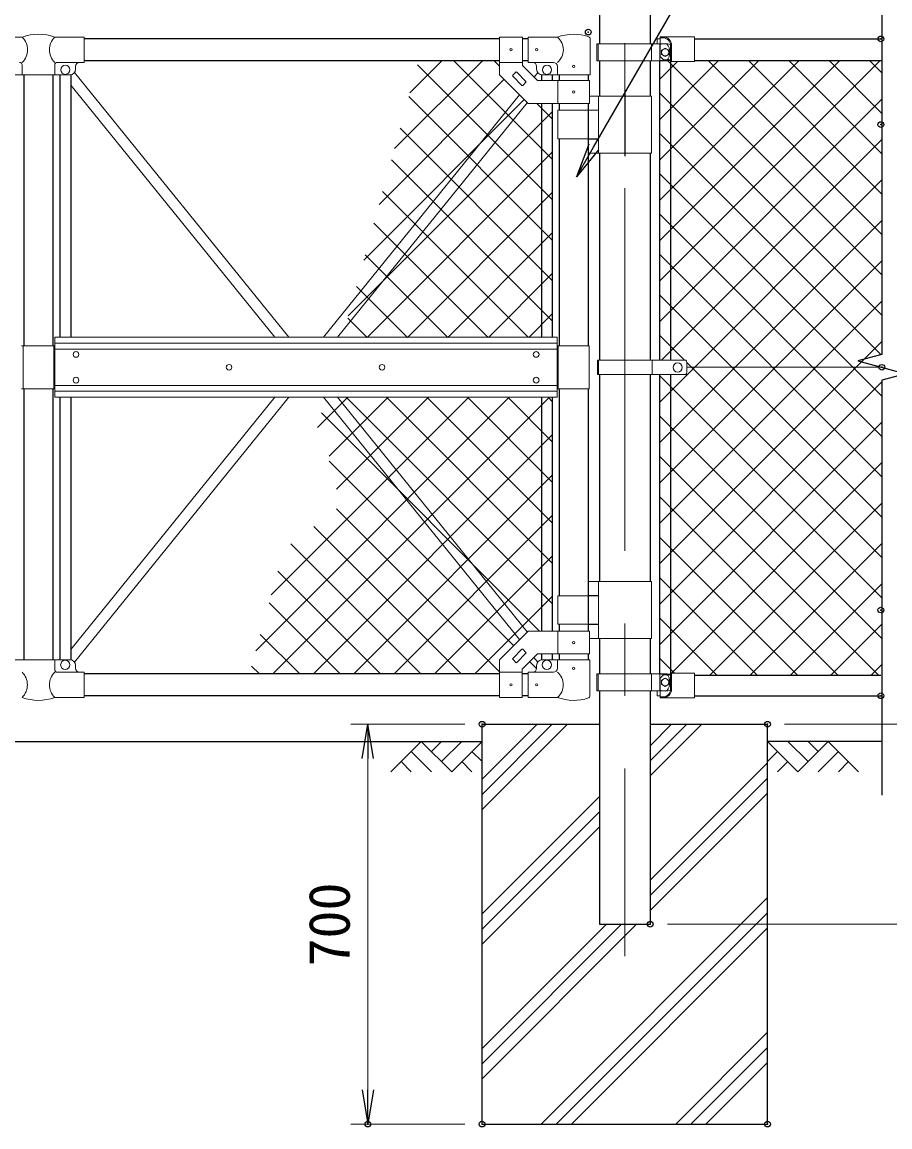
# Model space of a CAD drawing. Units: millimetres, scale not verified. Extents: x -6300 to 6300, y -4455 to 4455.
# Drawn here: x -1512 to 9, y -2309 to -374 of the extents above; entities that cross this region are included whole.
import ezdxf
from ezdxf.enums import TextEntityAlignment as Align

# ---------------------------------------------------------------- set-up
doc = ezdxf.new("R2010")
doc.units = ezdxf.units.MM
doc.header["$LTSCALE"] = 20
doc.header["$PDMODE"] = 32
doc.header["$PDSIZE"] = 10
doc.linetypes.add('USER1', pattern=[50.8, 31.75, -6.35, 6.35, -6.35])
for name, color, linetype, lineweight in [('0-2_D-STR3', 3, 'Continuous', 13), ('0-3_D-STR1', 1, 'Continuous', 25), ('0-4_D-BMK', 2, 'USER1', 13), ('0-5_2網', 2, 'Continuous', 25), ('0-6_D-STR4', 7, 'Continuous', 25), ('0-7_D-BGD', 7, 'Continuous', 25), ('0-8_D-DCR-HCH', 7, 'Continuous', 13), ('0-9_D-STR-DIM', 7, 'Continuous', 13), ('0-D_D-STR2', 7, 'Continuous', 13), ('1-1_1部材', 7, 'Continuous', 25)]:
    doc.layers.add(name, color=color, linetype=linetype, lineweight=lineweight)
doc.layers.add('0-A_0', color=7, linetype='Continuous')
doc.layers.add('0-B_Defpoints', color=7, linetype='Continuous')
doc.styles.add('ＭＳ ゴシック', font='')
doc.styles.get('ＭＳ ゴシック').set_extended_font_data('MS Gothic')

# ---------------------------------------------------------------- blocks, each defined once
blk = doc.blocks.new('_Open')
at = {"layer": '0-A_0'}
blk.add_line((-20, 3.333), (0, 0), dxfattribs=at)
blk.add_lwpolyline([(-20, -3.333), (0, 0), (-20, 0)], dxfattribs=at)
blk = doc.blocks.new('MLeader2')
at = {"layer": '1-1_1部材'}
blk.add_line((-501.77, -598.38), (-540.43, -645.34), dxfattribs=at)
for points in [[(-510.43, -593.38), (-280.56, -195.24), (426.22, -195.24), (437.02, -195.24)], [(-519.09, -588.38), (-540.43, -645.34), (-510.43, -593.38)]]:
    blk.add_lwpolyline(points, dxfattribs=at)

msp = doc.modelspace()

# ---------------------------------------------------------------- linework, layer by layer
at = {"layer": '0-2_D-STR3'}
for p, q in [((-1511.44, -400.93), (-1562.89, -400.93)), ((-1402.89, -400.93), (-1454.34, -400.93)), ((-1402.89, -400.93), (-1402.89, -444.93)), ((-635.29, -400.68), (-675.29, -400.68)), ((-675.29, -400.68), (-675.29, -466.93)), ((-635.29, -400.68), (-635.29, -450.36)), ((-625.29, -400.93), (-625.29, -444.93)), ((-625.29, -400.93), (-573.84, -400.93)), ((-516.74, -466.93), (-516.74, -403.24)), ((-399.29, -403.69), (-394.04, -403.69)), ((-399.29, -403.69), (-399.29, -412.29)), ((-394.04, -400.29), (-334.04, -400.29)), ((-394.04, -400.29), (-394.04, -434.59)), ((-389.04, -401.89), (-394.04, -401.89)), ((-334.04, -400.29), (-334.04, -443.29)), ((-382.04, -412.29), (-505.04, -412.29)), ((-505.04, -442.29), (-505.04, -412.29)), ((-502.74, -442.29), (-502.74, -412.29)), ((-409.04, -442.29), (-409.04, -412.29)), ((-394.58, -441.69), (-394.58, -413.48)), ((-391.38, -423.85), (-385.08, -420.21)), ((-391.38, -431.12), (-391.38, -423.85)), ((-378.78, -423.85), (-385.08, -420.21)), ((-378.78, -431.12), (-378.78, -423.85)), ((-375.64, -415.29), (-375.64, -443.29)), ((-374.04, -415.29), (-374.04, -443.29)), ((-382.04, -442.29), (-505.04, -442.29)), ((-394.58, -441.69), (-375.58, -441.69)), ((-388.34, -440.29), (-394.04, -434.59)), ((-391.38, -431.12), (-385.08, -434.76)), ((-388.34, -440.29), (-375.58, -440.29)), ((-378.78, -431.12), (-385.08, -434.76)), ((-375.58, -443.29), (-334.04, -443.29)), ((-1511.44, -449.63), (-1511.44, -466.93)), ((-1454.34, -449.63), (-1454.34, -466.93)), ((-1402.89, -444.93), (-1449.64, -444.93)), ((-1419.76, -462.76), (-1044.37, -926.38)), ((-1417.89, -451.93), (-1417.89, -456.93)), ((-635.29, -445.18), (-675.29, -445.18)), ((-646.6, -461.96), (-652.26, -467.62)), ((-628.92, -478.22), (-645.19, -461.96)), ((-608.72, -476.93), (-635.29, -450.36)), ((-625.29, -444.93), (-580.84, -444.93)), ((-608.42, -462.76), (-614.89, -470.76)), ((-610.29, -451.93), (-610.29, -456.93)), ((-573.84, -466.93), (-573.84, -451.93)), ((-1427.89, -466.93), (-1537.89, -466.93)), ((-625.29, -516.93), (-675.29, -466.93)), ((-635.99, -485.3), (-652.26, -469.03)), ((-628.92, -479.64), (-634.58, -485.3)), ((-517.59, -476.93), (-608.72, -476.93)), ((-573.84, -466.93), (-600.29, -466.93)), ((-516.74, -466.93), (-573.84, -466.93)), ((-572.99, -476.93), (-572.99, -516.93)), ((-517.59, -476.93), (-517.59, -516.93)), ((-1426.39, -484.76), (-1068.82, -926.38)), ((-640.2, -502.02), (-983.8, -926.38)), ((-626.69, -515.52), (-959.36, -926.38)), ((-517.59, -516.93), (-625.29, -516.93)), ((-409.04, -503.88), (-517.59, -503.88)), ((-502, -503.88), (-502, -603.88)), ((-409.04, -503.88), (-409.04, -603.88)), ((-572.99, -528.88), (-572.99, -578.88)), ((-572.99, -528.88), (-502, -528.88)), ((-502, -528.38), (-519.89, -528.38)), ((-572.99, -578.88), (-502, -578.88)), ((-502, -579.38), (-519.89, -579.38)), ((-409.04, -603.88), (-519.89, -603.88)), ((-574.09, -926.38), (-1454.09, -926.38)), ((-1454.09, -926.38), (-1454.09, -1031.38)), ((-574.09, -926.38), (-574.09, -1031.38)), ((-1512.54, -941.38), (-1454.09, -941.38)), ((-1509.69, -941.38), (-1509.69, -1016.38)), ((-1456.09, -941.38), (-1456.09, -1016.38)), ((-574.09, -936.88), (-1454.09, -936.88)), ((-574.09, -946.88), (-1454.09, -946.88)), ((-518.29, -941.38), (-574.09, -941.38)), ((-572.29, -941.38), (-572.29, -1016.38)), ((-518.29, -941.38), (-518.29, -1016.38)), ((-503.94, -966.38), (-349.15, -966.38)), ((-503.94, -991.38), (-503.94, -966.38)), ((-501.64, -991.38), (-501.64, -966.38)), ((-407.84, -991.38), (-407.84, -966.38)), ((-347.15, -970.38), (-347.15, -987.38)), ((-347.15, -978.88), (-5.62, -978.88)), ((-503.94, -991.38), (-349.15, -991.38)), ((-1512.54, -1016.38), (-1454.09, -1016.38)), ((-574.09, -1010.88), (-1454.09, -1010.88)), ((-574.09, -1020.88), (-1454.09, -1020.88)), ((-518.29, -1016.38), (-574.09, -1016.38)), ((-574.09, -1031.38), (-1454.09, -1031.38)), ((-1068.82, -1031.38), (-1426.39, -1473)), ((-1044.37, -1031.38), (-1419.76, -1495.01)), ((-983.8, -1031.38), (-640.25, -1455.69)), ((-959.36, -1031.38), (-626.69, -1442.24)), ((-409.15, -1353.88), (-520, -1353.88)), ((-502.1, -1453.88), (-502.1, -1353.88)), ((-409.15, -1453.88), (-409.15, -1353.88)), ((-573.1, -1378.88), (-502.1, -1378.88)), ((-573.1, -1428.88), (-573.1, -1378.88)), ((-502.1, -1378.38), (-520, -1378.38)), ((-573.1, -1428.88), (-502.1, -1428.88)), ((-502.1, -1429.38), (-520, -1429.38)), ((-625.4, -1440.83), (-675.4, -1490.83)), ((-517.7, -1440.83), (-625.4, -1440.83)), ((-573.1, -1480.83), (-573.1, -1440.83)), ((-517.7, -1480.83), (-517.7, -1440.83)), ((-409.15, -1453.88), (-517.7, -1453.88)), ((-652.26, -1488.73), (-635.99, -1472.47)), ((-645.19, -1495.8), (-628.92, -1479.54)), ((-608.83, -1480.83), (-635.4, -1507.4)), ((-628.92, -1478.12), (-634.58, -1472.47)), ((-614.94, -1486.95), (-608.42, -1495.01)), ((-517.7, -1480.83), (-608.83, -1480.83)), ((-1428, -1490.83), (-1538, -1490.83)), ((-1454.45, -1508.13), (-1454.45, -1490.83)), ((-1418, -1505.83), (-1418, -1500.83)), ((-675.4, -1557.08), (-675.4, -1490.83)), ((-646.6, -1495.8), (-652.26, -1490.15)), ((-635.4, -1557.08), (-635.4, -1507.4)), ((-610.4, -1505.83), (-610.4, -1500.83)), ((-573.95, -1490.83), (-600.4, -1490.83)), ((-516.85, -1490.83), (-573.95, -1490.83)), ((-573.95, -1490.83), (-573.95, -1505.83)), ((-516.85, -1490.83), (-516.85, -1554.52)), ((-1403, -1512.83), (-1449.75, -1512.83)), ((-1403, -1556.83), (-1403, -1512.83)), ((-635.4, -1512.58), (-675.4, -1512.58)), ((-625.4, -1556.83), (-625.4, -1512.83)), ((-625.4, -1512.83), (-580.95, -1512.83)), ((-382.04, -1515.47), (-505.04, -1515.47)), ((-505.04, -1515.47), (-505.04, -1545.47)), ((-502.74, -1515.47), (-502.74, -1545.47)), ((-409.04, -1515.47), (-409.04, -1545.47)), ((-394.58, -1516.07), (-394.58, -1544.28)), ((-394.58, -1516.07), (-375.58, -1516.07)), ((-388.34, -1517.47), (-394.04, -1523.17)), ((-394.04, -1557.47), (-394.04, -1523.17)), ((-391.38, -1526.65), (-385.08, -1523.01)), ((-391.38, -1526.65), (-391.38, -1533.92)), ((-388.34, -1517.47), (-375.58, -1517.47)), ((-378.78, -1526.65), (-385.08, -1523.01)), ((-378.78, -1526.65), (-378.78, -1533.92)), ((-375.64, -1542.47), (-375.64, -1514.47)), ((-375.58, -1514.47), (-334.04, -1514.47)), ((-374.04, -1542.47), (-374.04, -1514.47)), ((-334.04, -1557.47), (-334.04, -1514.47)), ((-382.04, -1545.47), (-505.04, -1545.47)), ((-399.29, -1554.07), (-399.29, -1545.47)), ((-391.38, -1533.92), (-385.08, -1537.56)), ((-378.78, -1533.92), (-385.08, -1537.56)), ((-1403, -1556.83), (-1454.45, -1556.83)), ((-635.4, -1557.08), (-675.4, -1557.08)), ((-625.4, -1556.83), (-573.95, -1556.83)), ((-399.29, -1554.07), (-394.04, -1554.07)), ((-389.04, -1555.87), (-394.04, -1555.87)), ((-394.04, -1557.47), (-334.04, -1557.47))]:
    msp.add_line(p, q, dxfattribs=at)
for centre, radius in [((-655.29, -422.93), 2), ((-610.29, -422.93), 2), ((-385.08, -427.48), 6.3), ((-1435.89, -457.93), 8), ((-592.29, -457.93), 8), ((-545.29, -451.93), 2), ((-545.29, -496.93), 2), ((-1417.09, -956.38), 5), ((-611.09, -956.38), 5), ((-1149.09, -978.88), 5), ((-881.09, -978.88), 5), ((-363.15, -979.28), 8), ((-1417.09, -1001.38), 5), ((-611.09, -1001.38), 5), ((-545.4, -1460.83), 2), ((-1436, -1499.83), 8), ((-592.4, -1499.83), 8), ((-545.4, -1505.83), 2), ((-385.08, -1530.28), 6.3), ((-655.4, -1534.83), 2), ((-610.4, -1534.83), 2)]:
    msp.add_circle(centre, radius, dxfattribs=at)
for centre, radius, start, end in [((-1482.89, -475.66), 80, 69.0916, 110.9084), ((-1532.69, -422.93), 30.59, 314.01503, 45.98497), ((-1433.08, -422.93), 30.59, 134.01503, 225.98497), ((-545.29, -475.66), 80, 70.77949, 110.9084), ((-592.03, -422.93), 28.55, 309.59418, 50.40582), ((-520.04, -403.24), 3.3, 0, 70.77949), ((-389.04, -415.29), 15, 0, 90), ((-389.04, -415.29), 13.4, 0, 90), ((-385.08, -441.77), 29.84, 71.43834, 108.56166), ((-402.04, -427.29), 25, 323.1301, 36.8699), ((-1516.14, -449.63), 4.7, 0, 90), ((-1449.64, -449.63), 4.7, 90, 180), ((-1427.89, -456.93), 10, 270, 0), ((-1410.89, -451.93), 7, 90, 180), ((-645.89, -462.67), 1, 45, 135), ((-617.29, -451.93), 7, 0, 90), ((-600.29, -456.93), 10, 180, 270), ((-580.84, -451.93), 7, 0, 90), ((-651.55, -468.33), 1, 135, 225), ((-629.63, -478.93), 1, 315, 45), ((-635.29, -484.59), 1, 225, 315), ((-351.7, -970.16), 4.56, 357.20509, 55.92499), ((-351.7, -987.6), 4.56, 304.07499, 2.79491), ((-651.55, -1489.44), 1, 135, 225), ((-635.29, -1473.18), 1, 45, 135), ((-629.63, -1478.83), 1, 315, 45), ((-1449.75, -1508.13), 4.7, 180, 270), ((-1428, -1500.83), 10, 0, 90), ((-1411, -1505.83), 7, 180, 270), ((-645.89, -1495.1), 1, 225, 315), ((-617.4, -1505.83), 7, 270, 0), ((-600.4, -1500.83), 10, 90, 180), ((-580.95, -1505.83), 7, 270, 0), ((-1532.8, -1534.83), 30.59, 314.01503, 45.98497), ((-1433.19, -1534.83), 30.59, 134.01503, 225.98497), ((-592.14, -1534.83), 28.55, 309.59418, 50.40582), ((-402.04, -1530.47), 25, 323.1301, 36.8699), ((-385.08, -1515.99), 29.84, 251.43834, 288.56166), ((-389.04, -1542.47), 13.4, 270, 0), ((-389.04, -1542.47), 15, 270, 0), ((-1483, -1482.1), 80, 249.0916, 290.9084), ((-545.4, -1482.1), 80, 249.0916, 289.22051), ((-520.15, -1554.52), 3.3, 289.22051, 0)]:
    msp.add_arc(centre, radius, start, end, dxfattribs=at)
at = {"layer": '0-3_D-STR1'}
for p, q in [((-500.44, 96.12), (-500.44, -412.29)), ((-411.34, 96.12), (-411.34, -412.29)), ((-675.29, -403.88), (-1402.89, -403.88)), ((-625.29, -403.88), (-635.29, -403.88)), ((-334.04, -403.88), (-7.36, -403.88)), ((-375.58, -413.48), (-375.58, -966.38)), ((-675.29, -441.98), (-1402.89, -441.98)), ((-625.29, -441.98), (-635.29, -441.98)), ((-500.44, -442.29), (-500.44, -503.88)), ((-411.34, -442.29), (-411.34, -503.88)), ((-394.58, -966.38), (-394.58, -441.69)), ((-334.04, -441.88), (-5.62, -441.88)), ((-1508.29, -466.93), (-1508.29, -941.38)), ((-1457.49, -466.93), (-1457.49, -941.38)), ((-1445.39, -466.93), (-1445.39, -926.38)), ((-1426.39, -466.93), (-1426.39, -926.38)), ((-601.79, -466.93), (-601.79, -476.93)), ((-582.79, -466.93), (-582.79, -476.93)), ((-570.69, -466.93), (-570.69, -476.93)), ((-519.89, -466.93), (-519.89, -476.93)), ((-601.79, -516.93), (-601.79, -926.38)), ((-582.79, -516.93), (-582.79, -926.38)), ((-570.69, -516.93), (-570.69, -528.88)), ((-519.89, -516.93), (-519.89, -941.38)), ((-570.69, -578.88), (-570.69, -941.38)), ((-500.44, -603.88), (-500.44, -966.38)), ((-411.34, -603.88), (-411.34, -966.38)), ((-500.44, -991.38), (-500.44, -1353.88)), ((-411.34, -991.38), (-411.34, -1353.88)), ((-394.58, -1515.47), (-394.58, -991.38)), ((-375.58, -991.38), (-375.58, -1516.07)), ((-1508.29, -1016.38), (-1508.29, -1490.83)), ((-1457.49, -1016.38), (-1457.49, -1490.83)), ((-570.69, -1016.38), (-570.69, -1378.88)), ((-519.89, -1016.38), (-519.89, -1440.83)), ((-1445.39, -1031.38), (-1445.39, -1490.83)), ((-1426.39, -1031.38), (-1426.39, -1490.83)), ((-601.79, -1031.38), (-601.79, -1440.83)), ((-582.79, -1031.38), (-582.79, -1440.83)), ((-570.69, -1428.88), (-570.69, -1440.83)), ((-500.44, -1453.88), (-500.44, -1515.47)), ((-411.34, -1453.88), (-411.34, -1515.47)), ((-601.79, -1480.83), (-601.79, -1490.93)), ((-582.9, -1480.83), (-582.9, -1490.83)), ((-582.79, -1480.83), (-582.79, -1490.83)), ((-570.69, -1480.83), (-570.69, -1490.83)), ((-519.89, -1480.83), (-519.89, -1490.83)), ((-675.4, -1515.78), (-1403, -1515.78)), ((-625.4, -1515.78), (-635.4, -1515.78)), ((-334.04, -1518.07), (-7.36, -1518.07)), ((-500.44, -1545.47), (-500.44, -1953.88)), ((-411.34, -1545.47), (-411.34, -1953.88)), ((-675.4, -1553.88), (-1403, -1553.88)), ((-625.4, -1553.88), (-635.4, -1553.88)), ((-334.04, -1553.88), (-7.36, -1553.88)), ((-500.44, -1953.88), (-411.34, -1953.88))]:
    msp.add_line(p, q, dxfattribs=at)
at = {"layer": '0-4_D-BMK'}
msp.add_line((-455.89, 350.76), (-455.89, -2009.86), dxfattribs=at)
at = {"layer": '0-5_2網'}
msp.add_line((-455.89, -498.49), (-455.89, -609.13), dxfattribs=at)
at = {"layer": '0-6_D-STR4'}
for p, q in [((-705.89, -2303.88), (-705.89, -1603.88)), ((-705.89, -1603.88), (-500.44, -1603.88)), ((-411.34, -1603.88), (-205.89, -1603.88)), ((-205.89, -2303.88), (-205.89, -1603.88)), ((-705.89, -2303.88), (-205.89, -2303.88))]:
    msp.add_line(p, q, dxfattribs=at)
at = {"layer": '0-7_D-BGD'}
for p, q in [((-2410.96, -1633.88), (-705.89, -1633.88)), ((-5.62, -1633.88), (-205.89, -1633.88))]:
    msp.add_line(p, q, dxfattribs=at)
msp.add_lwpolyline([(-5.62, -314.61), (-5.62, -956.38), (-47.6, -967.63), (36.37, -990.13), (-5.62, -1001.38), (-5.62, -1727.99)], dxfattribs=at)
at = {"layer": '0-8_D-DCR-HCH'}
for p, q in [((-705.89, -1753.27), (-556.5, -1603.88)), ((-705.89, -1726.75), (-583.02, -1603.88)), ((-705.89, -1700.23), (-609.54, -1603.88)), ((-411.34, -1694.42), (-320.8, -1603.88)), ((-411.34, -1667.9), (-347.32, -1603.88)), ((-411.34, -1641.39), (-373.83, -1603.88)), ((-812.31, -1633.88), (-865.52, -1687.09)), ((-812.31, -1633.88), (-759.1, -1687.09)), ((-794.57, -1651.62), (-776.84, -1633.88)), ((-776.84, -1669.36), (-741.36, -1633.88)), ((-759.1, -1687.09), (-705.89, -1633.88)), ((-152.68, -1687.09), (-205.89, -1633.88)), ((-134.94, -1669.36), (-170.41, -1633.88)), ((-99.46, -1633.88), (-152.68, -1687.09)), ((-117.11, -1651.71), (-134.94, -1633.88)), ((-99.46, -1633.88), (-46.25, -1687.09)), ((-830.05, -1651.62), (-794.41, -1687.09)), ((-723.62, -1651.62), (-705.89, -1669.28)), ((-188.15, -1651.62), (-205.89, -1669.28)), ((-81.73, -1651.62), (-117.36, -1687.09)), ((-847.79, -1669.36), (-829.97, -1687.09)), ((-741.36, -1669.36), (-723.54, -1687.09)), ((-411.34, -1877.09), (-205.89, -1671.64)), ((-170.41, -1669.36), (-188.23, -1687.09)), ((-63.99, -1669.36), (-81.81, -1687.09)), ((-411.34, -1903.61), (-205.89, -1698.16)), ((-705.89, -1935.94), (-500.44, -1730.49)), ((-411.34, -1930.12), (-205.89, -1724.67)), ((-705.89, -1962.45), (-500.44, -1757)), ((-705.89, -1988.97), (-500.44, -1783.52)), ((-602.42, -2303.88), (-205.89, -1907.34)), ((-575.91, -2303.88), (-205.89, -1933.86)), ((-705.89, -2224.67), (-435.1, -1953.88)), ((-705.89, -2198.16), (-461.61, -1953.88)), ((-705.89, -2171.64), (-488.13, -1953.88)), ((-549.39, -2303.88), (-205.89, -1960.38)), ((-366.72, -2303.88), (-205.89, -2143.05)), ((-340.2, -2303.88), (-205.89, -2169.56)), ((-313.69, -2303.88), (-205.89, -2196.08))]:
    msp.add_line(p, q, dxfattribs=at)
at = {"layer": '0-9_D-STR-DIM'}
for p, q in [((-735.89, -1603.88), (-935.89, -1603.88)), ((-175.89, -1603.88), (682.64, -1603.88)), ((-175.89, -1603.88), (862.64, -1603.88)), ((-175.89, -1603.88), (862.64, -1603.88)), ((-905.89, -1663.88), (-905.89, -2243.88)), ((-381.34, -1953.88), (862.64, -1953.88)), ((-381.34, -1953.88), (1042.64, -1953.88)), ((-735.89, -2303.88), (-935.89, -2303.88))]:
    msp.add_line(p, q, dxfattribs=at)
at = {"layer": '0-B_Defpoints'}
for p in [(-519.89, -391.94), (-7.36, -403.88), (-7.36, -553.88), (-5.62, -978.88), (-7.36, -1403.88), (-7.36, -1553.88), (-705.89, -1603.88), (-205.89, -1603.88), (-411.34, -1953.88), (-905.89, -2303.88), (-705.89, -2303.88), (-205.89, -2303.88)]:
    msp.add_point(p, dxfattribs=at)
at = {"layer": '0-D_D-STR2'}
for p, q in [((-859.24, -595.85), (-705.37, -441.98)), ((-832.24, -498.14), (-776.08, -441.98)), ((-582.79, -614.59), (-755.39, -441.98)), ((-675.29, -451.38), (-684.68, -441.98)), ((-394.58, -827.7), (-8.76, -441.88)), ((-394.58, -756.99), (-79.47, -441.88)), ((-394.58, -686.28), (-150.19, -441.88)), ((-394.58, -615.57), (-220.9, -441.88)), ((-394.58, -544.86), (-291.61, -441.88)), ((-394.58, -474.15), (-363.73, -443.29)), ((-5.62, -817.06), (-380.99, -441.69)), ((-5.62, -746.35), (-310.09, -441.88)), ((-5.62, -675.64), (-239.37, -441.88)), ((-5.62, -604.93), (-168.66, -441.88)), ((-5.62, -534.22), (-97.95, -441.88)), ((-5.62, -463.51), (-27.24, -441.88)), ((-582.79, -685.3), (-818.75, -449.33)), ((-886.23, -693.56), (-667.45, -474.77)), ((-5.62, -887.77), (-394.58, -498.81)), ((-913.23, -791.27), (-632.09, -510.13)), ((-582.79, -756.01), (-834.06, -504.73)), ((-582.79, -543.88), (-609.73, -516.93)), ((-394.58, -898.41), (-5.62, -509.45)), ((-940.23, -888.97), (-582.79, -531.53)), ((-582.79, -826.72), (-849.37, -560.14)), ((-7.36, -956.74), (-394.58, -569.52)), ((-391.84, -966.38), (-5.62, -580.16)), ((-906.98, -926.43), (-582.79, -602.24)), ((-582.79, -897.43), (-864.68, -615.54)), ((-5.62, -1029.19), (-394.58, -640.23)), ((-394.58, -1039.83), (-5.62, -650.87)), ((-624.49, -926.43), (-879.99, -670.94)), ((-836.27, -926.43), (-582.79, -672.95)), ((-5.62, -1099.9), (-394.58, -710.94)), ((-695.21, -926.43), (-895.29, -726.34)), ((-394.58, -1110.54), (-5.62, -721.58)), ((-765.56, -926.43), (-582.79, -743.66)), ((-765.92, -926.43), (-910.6, -781.75)), ((-5.62, -1170.61), (-394.58, -781.65)), ((-394.58, -1181.25), (-5.62, -792.29)), ((-694.85, -926.43), (-582.79, -814.37)), ((-836.63, -926.43), (-925.91, -837.15)), ((-5.62, -1241.32), (-394.58, -852.36)), ((-394.58, -1251.96), (-5.62, -863)), ((-624.13, -926.43), (-582.79, -885.08)), ((-907.34, -926.43), (-941.22, -892.55)), ((-351.27, -966.38), (-394.58, -923.07)), ((-394.58, -1322.67), (-5.62, -933.71)), ((-5.62, -1312.03), (-347.15, -970.51)), ((-5.62, -1382.74), (-394.58, -993.78)), ((-394.58, -1393.38), (-5.62, -1004.42)), ((-1102.22, -1475.23), (-658.42, -1031.43)), ((-1075.22, -1377.52), (-729.13, -1031.43)), ((-1072.06, -1515.78), (-587.71, -1031.43)), ((-994.23, -1084.39), (-941.27, -1031.43)), ((-973.42, -1134.3), (-870.56, -1031.43)), ((-960.64, -1192.22), (-799.85, -1031.43)), ((-582.79, -1392.4), (-943.76, -1031.43)), ((-582.79, -1321.69), (-873.05, -1031.43)), ((-582.79, -1250.98), (-802.34, -1031.43)), ((-582.79, -1180.27), (-731.63, -1031.43)), ((-582.79, -1109.56), (-660.92, -1031.43)), ((-582.79, -1038.85), (-590.21, -1031.43)), ((-605.07, -1440.83), (-987.14, -1058.76)), ((-5.62, -1453.45), (-394.58, -1064.49)), ((-394.58, -1464.1), (-5.62, -1075.13)), ((-1001.35, -1515.78), (-582.79, -1097.22)), ((-11.72, -1518.07), (-394.58, -1135.2)), ((-650.59, -1466.02), (-973.42, -1143.19)), ((-374.25, -1514.47), (-5.62, -1145.84)), ((-930.64, -1515.78), (-582.79, -1167.93)), ((-82.43, -1518.07), (-394.58, -1205.91)), ((-307.13, -1518.07), (-5.62, -1216.56)), ((-675.4, -1511.93), (-960.64, -1226.69)), ((-859.93, -1515.78), (-582.79, -1238.64)), ((-742.25, -1515.78), (-1000.49, -1257.54)), ((-153.14, -1518.07), (-394.58, -1276.62)), ((-812.96, -1515.78), (-1040.69, -1288.06)), ((-236.42, -1518.07), (-5.62, -1287.27)), ((-789.22, -1515.78), (-582.79, -1309.35)), ((-883.67, -1515.78), (-1063.69, -1335.77)), ((-223.85, -1518.07), (-394.58, -1347.34)), ((-165.71, -1518.07), (-5.62, -1357.98)), ((-954.38, -1515.78), (-1078.99, -1391.17)), ((-718.51, -1515.78), (-582.79, -1380.06)), ((-294.56, -1518.07), (-394.58, -1418.05)), ((-95, -1518.07), (-5.62, -1428.69)), ((-1025.09, -1515.78), (-1094.3, -1446.57)), ((-368.86, -1514.47), (-394.58, -1488.76)), ((-1095.8, -1515.78), (-1109.61, -1501.98)), ((-610.41, -1506.21), (-622.3, -1494.31)), ((-24.29, -1518.07), (-5.62, -1499.4))]:
    msp.add_line(p, q, dxfattribs=at)

# ---------------------------------------------------------------- block references
at = {"layer": '0-9_D-STR-DIM', "xscale": 3, "yscale": 3}
for p, rotation in [((-905.89, -1603.88), 90), ((-905.89, -2303.88), 270)]:
    msp.add_blockref('_Open', p, dxfattribs=dict(at, rotation=rotation))
at = {"layer": '1-1_1部材'}
msp.add_blockref('MLeader2', (0, 0), dxfattribs=at)

# ---------------------------------------------------------------- texts
at = {"layer": '0-9_D-STR-DIM', "style": 'ＭＳ ゴシック'}
msp.add_text('700', height=72.14, rotation=90, dxfattribs=at).set_placement((-916.01, -2028.13), align=Align.BOTTOM_LEFT)

doc.saveas('drawing.dxf')
